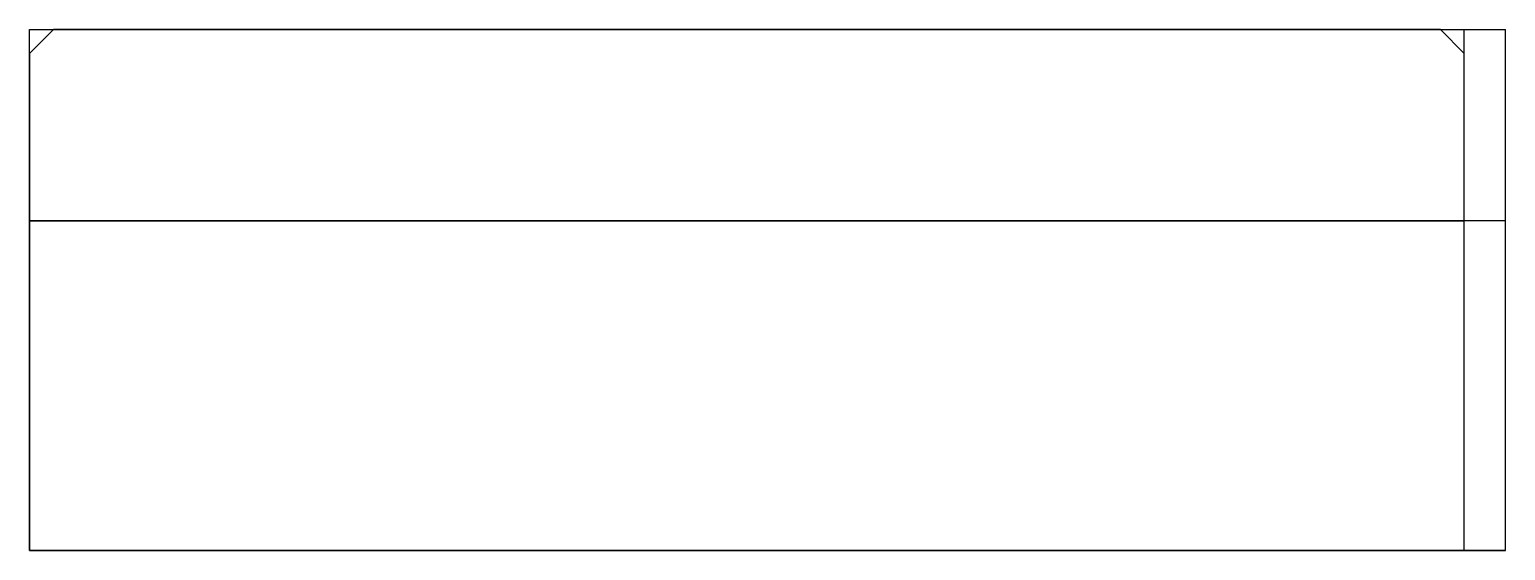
# Model space of a CAD drawing. Extents: x 0 to 309, y -109 to 0.
import ezdxf

# ---------------------------------------------------------------- set-up
doc = ezdxf.new("R2010")
doc.units = 0
doc.layers.get('0').update_dxf_attribs({"linetype": 'CONTINUOUS'})

msp = doc.modelspace()

# ---------------------------------------------------------------- linework, layer by layer
at = {"linetype": 'CONTINUOUS'}
for p, q in [((0, -108.93), (0, 0)), ((0, 0), (308.61, 0)), ((5, 0), (0, -5)), ((295, 0), (5, 0)), ((300, -5), (295, 0)), ((300, -108.93), (300, 0)), ((308.61, -108.93), (308.61, 0)), ((0, -5), (0, -40)), ((300, -40), (300, -5)), ((308.61, -40), (0, -40)), ((0, -40), (300, -40)), ((308.61, -40), (0, -40)), ((0, -40), (0, -108.93)), ((308.61, -108.93), (308.61, -40)), ((308.61, -108.93), (0, -108.93)), ((0, -108.93), (308.61, -108.93))]:
    msp.add_line(p, q, dxfattribs=at)

doc.saveas('drawing.dxf')
